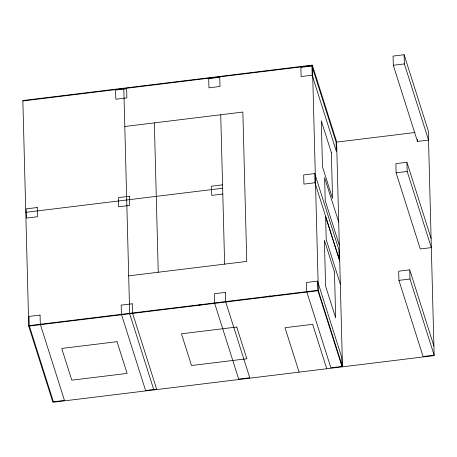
<?xml version="1.0" encoding="UTF-8"?>
<svg xmlns="http://www.w3.org/2000/svg" width="457" height="457" viewBox="0 0 457 457"><rect width="100%" height="100%" fill="white"/><g stroke="black" fill="none" stroke-linecap="round" stroke-linejoin="round"><path stroke-width="0.69" d="M22.861 100.963L312.445 65.517L336.609 141.681L342.482 366.828L318.323 290.669L312.439 65.088L22.85 100.534L28.734 326.109L52.892 402.269L434.15 355.609L428.289 130.891L404.131 54.731L393.066 56.085L393.306 65.271L417.464 141.43L428.529 140.076L404.371 63.917L404.131 54.731M311.942 66.014L300.877 67.368L301.117 76.553L312.182 75.199L336.341 151.358L336.101 142.173L311.942 66.014L312.182 75.199M393.306 65.271L404.371 63.917M124.795 126.498L242.856 112.051L246.751 261.415L128.691 275.862M336.62 142.11L414.893 132.53M222.559 184.845L211.494 186.199L211.734 195.385L222.799 194.031M314.747 173.563L303.682 174.917L303.922 184.102L314.987 182.749L339.145 258.908L338.905 249.722L314.747 173.563L314.987 182.749M406.936 162.281L395.871 163.635L396.11 172.82L420.269 248.979L431.334 247.625L407.176 171.466L406.936 162.281L431.094 238.44M25.769 212.339L222.645 188.244M396.11 172.82L407.176 171.466M317.552 281.112L306.487 282.466L306.727 291.652L330.885 367.811L341.95 366.457L317.792 290.298L317.552 281.112L341.71 357.271L341.933 365.754M409.74 269.83L398.675 271.184L398.915 280.37L423.073 356.529L434.139 355.175L409.98 279.016L409.74 269.83L433.899 345.989M28.722 325.681L318.312 290.235M398.915 280.37L409.98 279.016M28.734 326.109L318.323 290.669M338.706 222.102L324.613 177.676L325.213 200.64L339.305 245.066M339.722 261.141L325.63 216.715L326.229 239.679L340.322 284.105M326.749 368.753L312.657 324.327L285.002 327.709L299.095 372.135M199.56 304.351L199.983 305.699M153.838 389.912L129.679 313.753L123.807 88.607M417.412 139.311L417.464 141.43M269.813 295.61L269.853 297.033M220.731 114.758L224.627 264.123M154.352 122.882L158.248 272.246M126.64 88.692L115.581 90.046L115.821 99.232L126.88 97.878L126.64 88.692M219.754 77.296L208.689 78.65L208.929 87.835L219.994 86.482L219.754 77.296M37.257 207.524L26.198 208.878L26.437 218.063L37.497 216.709L37.257 207.524M129.445 196.242L118.386 197.595L118.626 206.781L129.685 205.427L129.445 196.242M40.062 315.079L29.002 316.433L29.242 325.618L53.4 401.777L64.466 400.423L40.302 324.264L40.062 315.079M132.25 303.791L121.191 305.145L121.431 314.336L145.589 390.495L156.654 389.141L132.49 312.976L132.25 303.791M225.364 292.4L214.299 293.754L214.539 302.94L238.697 379.099L249.762 377.745L225.604 301.586L225.364 292.4M117.049 341.676L61.735 348.445L71.8 380.178L127.115 373.409L117.049 341.676M236.76 327.023L181.446 333.793L191.512 365.526L246.826 358.756L236.76 327.023M331.348 152.541L321.282 120.808L322.476 166.736L332.547 198.469L331.348 152.541M334.461 271.955L324.396 240.222L325.595 286.151L335.661 317.883L334.461 271.955"/></g></svg>
